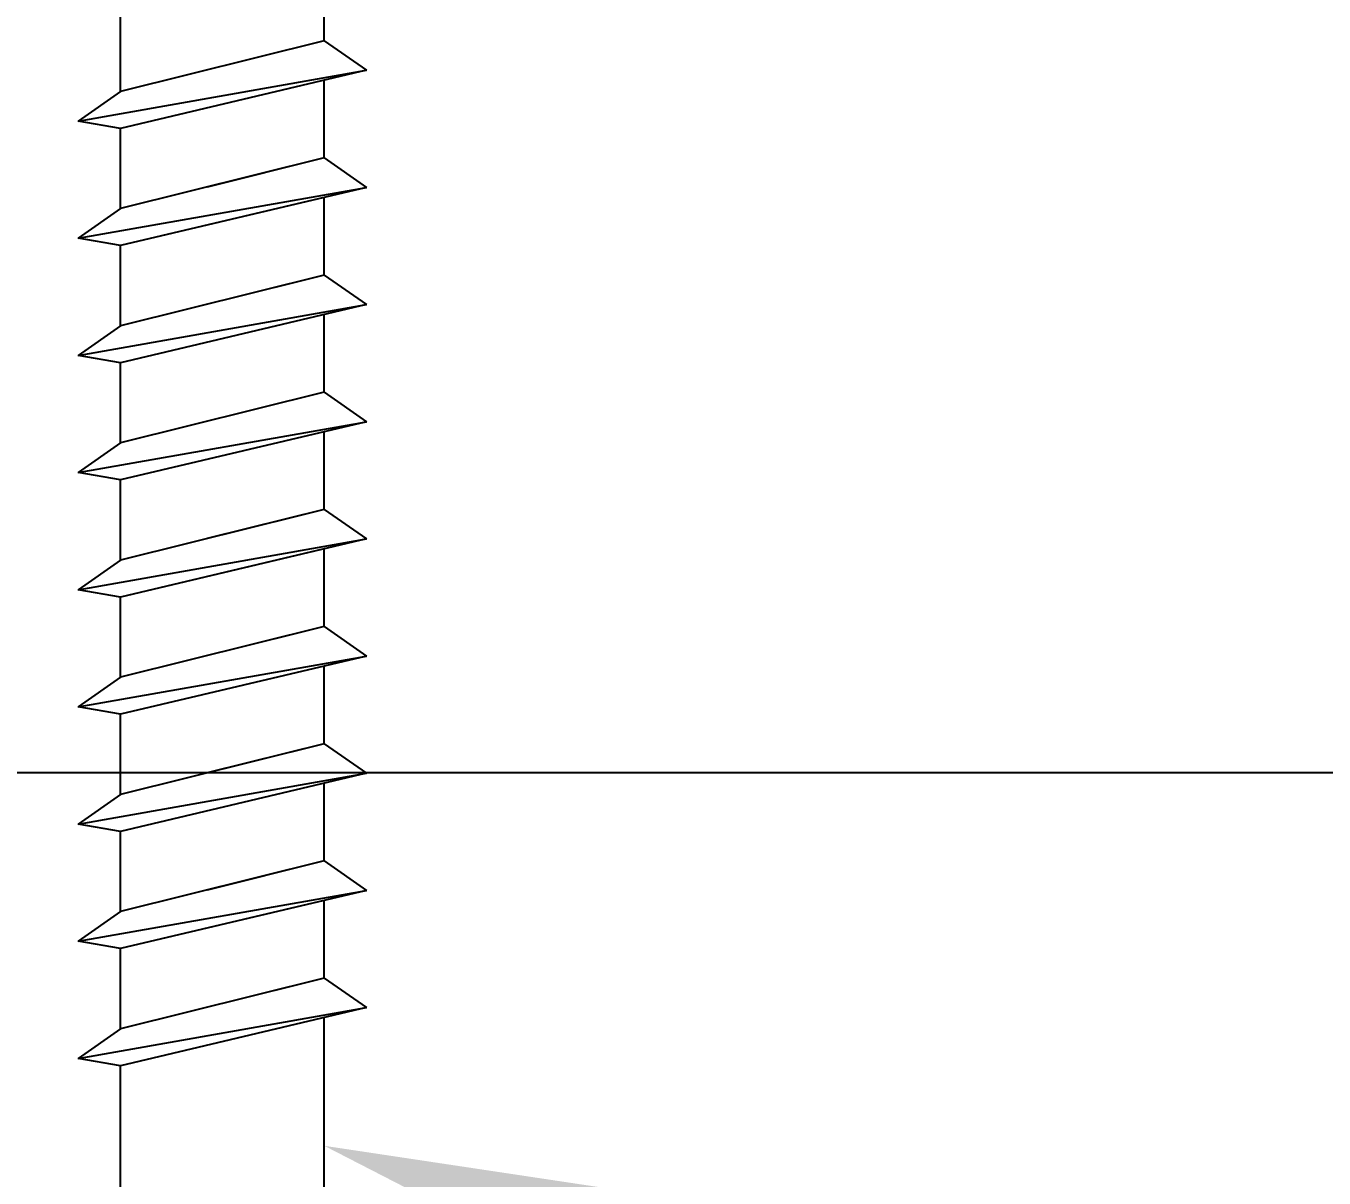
# Model space of a CAD drawing. Header units: inches. Extents: x -2661 to 42767, y -1222 to 9099.
# Drawn here: x 733.185 to 734.293, y 2730.653 to 2731.636 of the extents above; entities that cross this region are included whole.
import ezdxf
from ezdxf import colors
from ezdxf.entities.mleader import LeaderData, LeaderLine
from ezdxf.math import Vec2, Vec3

# ---------------------------------------------------------------- set-up
doc = ezdxf.new("R2010")
doc.units = ezdxf.units.IN
doc.header["$LTSCALE"] = 12
doc.header["$MEASUREMENT"] = 0
for name, color, linetype in [('S-ANNO-NOTE', 4, 'CONTINUOUS'), ('S-FASTENERS', 2, 'CONTINUOUS'), ('S-SIMPSON', 2, 'CONTINUOUS'), ('S-WOOD', 3, 'CONTINUOUS')]:
    doc.layers.add(name, color=color, linetype=linetype)
doc.styles.add('Arial', font='arial.ttf', dxfattribs={"width": 0.85})

# ---------------------------------------------------------------- blocks, each defined once
blk = doc.blocks.new('SDS.25X6-f')
at = {"layer": 'S-SIMPSON'}
for p, q in [((0.087, -0.5316), (0.087, -2.75)), ((0.087, -0.5316), (0.087, -2.75)), ((-0.087, -0.536), (-0.087, -2.7912)), ((-0.087, -0.5749), (-0.087, -2.7912)), ((0.087, -2.6816), (0.087, -2.75)), ((0.087, -2.6816), (0.087, -2.75)), ((0.087, -2.6816), (0.087, -2.75)), ((0.087, -2.6816), (0.087, -2.75)), ((0.087, -2.6816), (0.087, -2.75)), ((0.087, -2.6816), (0.087, -2.75)), ((-0.087, -2.7249), (-0.087, -2.7912)), ((-0.087, -2.7249), (-0.087, -2.7912)), ((-0.087, -2.7249), (-0.087, -2.7912)), ((-0.087, -2.7249), (-0.087, -2.7912)), ((-0.087, -2.7249), (-0.087, -2.7912)), ((-0.087, -2.7249), (-0.087, -2.7912)), ((-0.087, -2.7249), (-0.087, -2.7912)), ((-0.087, -2.7249), (-0.087, -2.7912))]:
    blk.add_line(p, q, dxfattribs=at)
at = {"layer": 'S-SIMPSON', "color": 1}
for p, q in [((-0.123, -2.7997), (0.087, -2.75)), ((-0.123, -2.7997), (0.087, -2.75)), ((-0.123, -2.7997), (0.087, -2.75)), ((-0.123, -2.7997), (0.087, -2.75)), ((0.123, -2.7563), (-0.123, -2.7997)), ((0.123, -2.7563), (-0.123, -2.7997)), ((0.123, -2.7563), (-0.123, -2.7997)), ((0.123, -2.7563), (-0.123, -2.7997)), ((0.087, -2.75), (0.123, -2.7563)), ((0.087, -2.75), (0.123, -2.7563)), ((0.087, -2.75), (0.123, -2.7563)), ((0.087, -2.75), (0.123, -2.7563)), ((0.087, -2.7816), (0.123, -2.7563)), ((0.087, -2.7816), (0.123, -2.7563)), ((0.087, -2.7816), (0.123, -2.7563)), ((0.087, -2.7816), (0.123, -2.7563)), ((-0.087, -2.8249), (0.087, -2.7816)), ((-0.087, -2.8249), (0.087, -2.7816)), ((-0.087, -2.8249), (0.087, -2.7816)), ((-0.087, -2.8249), (0.087, -2.7816)), ((0.087, -2.7816), (0.087, -2.85)), ((0.087, -2.7816), (0.087, -2.85)), ((0.087, -2.7816), (0.087, -2.85)), ((0.087, -2.7816), (0.087, -2.85)), ((0.087, -2.7816), (0.087, -2.85)), ((0.087, -2.7816), (0.087, -2.85)), ((0.087, -2.7816), (0.087, -2.85)), ((0.087, -2.7816), (0.087, -2.85)), ((0.087, -2.7816), (0.087, -2.85)), ((0.087, -2.7816), (0.087, -2.85)), ((0.087, -2.7816), (0.087, -2.85)), ((0.087, -2.7816), (0.087, -2.85)), ((0.087, -2.7816), (0.087, -2.85)), ((0.087, -2.7816), (0.087, -2.85)), ((-0.087, -2.8249), (-0.123, -2.7997)), ((-0.087, -2.8249), (-0.123, -2.7997)), ((-0.087, -2.8249), (-0.123, -2.7997)), ((-0.087, -2.8249), (-0.123, -2.7997)), ((-0.087, -2.8249), (-0.123, -2.7997)), ((-0.087, -2.8249), (0, -2.8032)), ((-0.087, -2.8249), (-0.087, -2.8912)), ((-0.087, -2.8249), (-0.087, -2.8912)), ((-0.087, -2.8249), (-0.087, -2.8912)), ((-0.087, -2.8249), (-0.087, -2.8912)), ((-0.087, -2.8249), (-0.087, -2.8912)), ((-0.087, -2.8249), (-0.087, -2.8912)), ((-0.087, -2.8249), (-0.087, -2.8912)), ((-0.087, -2.8249), (-0.087, -2.8912)), ((-0.087, -2.8249), (-0.087, -2.8912)), ((-0.087, -2.8249), (-0.087, -2.8912)), ((-0.087, -2.8249), (-0.087, -2.8912)), ((-0.087, -2.8249), (-0.087, -2.8912)), ((-0.087, -2.8249), (-0.087, -2.8912)), ((-0.087, -2.8249), (-0.087, -2.8912)), ((-0.087, -2.8249), (-0.087, -2.8912)), ((-0.087, -2.8249), (-0.087, -2.8912)), ((-0.123, -2.8997), (0.087, -2.85)), ((-0.123, -2.8997), (0.087, -2.85)), ((-0.123, -2.8997), (0.087, -2.85)), ((-0.123, -2.8997), (0.087, -2.85)), ((-0.123, -2.8997), (0.087, -2.85)), ((-0.123, -2.8997), (0.087, -2.85)), ((-0.123, -2.8997), (0.087, -2.85)), ((-0.123, -2.8997), (0.087, -2.85)), ((0.123, -2.8563), (-0.123, -2.8997)), ((0.123, -2.8563), (-0.123, -2.8997)), ((0.123, -2.8563), (-0.123, -2.8997)), ((0.123, -2.8563), (-0.123, -2.8997)), ((0.123, -2.8563), (-0.123, -2.8997)), ((0.123, -2.8563), (-0.123, -2.8997)), ((0.123, -2.8563), (-0.123, -2.8997)), ((0.123, -2.8563), (-0.123, -2.8997)), ((0.123, -2.8563), (-0.123, -2.8997)), ((-0.087, -2.8912), (0.087, -2.85)), ((0.087, -2.85), (0.123, -2.8563)), ((0.087, -2.85), (0.123, -2.8563)), ((0.087, -2.85), (0.123, -2.8563)), ((0.087, -2.85), (0.123, -2.8563)), ((0.087, -2.85), (0.123, -2.8563)), ((0.087, -2.85), (0.123, -2.8563)), ((0.087, -2.85), (0.123, -2.8563)), ((0.087, -2.85), (0.123, -2.8563)), ((0.087, -2.85), (0.123, -2.8563)), ((0.087, -2.8816), (0.123, -2.8563)), ((0.087, -2.8816), (0.123, -2.8563)), ((0.087, -2.8816), (0.123, -2.8563)), ((0.087, -2.8816), (0.123, -2.8563)), ((0.087, -2.8816), (0.123, -2.8563)), ((0.087, -2.8816), (0.123, -2.8563)), ((0.087, -2.8816), (0.123, -2.8563)), ((0.087, -2.8816), (0.123, -2.8563)), ((0.087, -2.8816), (0.123, -2.8563)), ((-0.087, -2.9249), (0.087, -2.8816)), ((-0.087, -2.9249), (0.087, -2.8816)), ((-0.087, -2.9249), (0.087, -2.8816)), ((-0.087, -2.9249), (0.087, -2.8816)), ((-0.087, -2.9249), (0.087, -2.8816)), ((-0.087, -2.9249), (0.087, -2.8816)), ((-0.087, -2.9249), (0.087, -2.8816)), ((-0.087, -2.9249), (0.087, -2.8816)), ((-0.087, -2.9249), (0.087, -2.8816)), ((0.087, -2.8816), (0.087, -2.95)), ((0.087, -2.8816), (0.087, -2.95)), ((0.087, -2.8816), (0.087, -2.95)), ((0.087, -2.8816), (0.087, -2.95)), ((0.087, -2.8816), (0.087, -2.95)), ((0.087, -2.8816), (0.087, -2.95)), ((0.087, -2.8816), (0.087, -2.95)), ((0.087, -2.8816), (0.087, -2.95)), ((0.087, -2.8816), (0.087, -2.95)), ((0.087, -2.8816), (0.087, -2.95)), ((0.087, -2.8816), (0.087, -2.95)), ((0.087, -2.8816), (0.087, -2.95)), ((0.087, -2.8816), (0.087, -2.95)), ((0.087, -2.8816), (0.087, -2.95)), ((0.087, -2.8816), (0.087, -2.95)), ((0.087, -2.8816), (0.087, -2.95)), ((0.087, -2.8816), (0.087, -2.95)), ((0.087, -2.8816), (0.087, -2.95)), ((0.087, -2.8816), (0.087, -2.95)), ((0.087, -2.8816), (0.087, -2.95)), ((0.087, -2.8816), (0.087, -2.95)), ((-0.087, -2.9249), (-0.123, -2.8997)), ((-0.087, -2.9249), (-0.123, -2.8997)), ((-0.087, -2.9249), (-0.123, -2.8997)), ((-0.087, -2.9249), (-0.123, -2.8997)), ((-0.087, -2.9249), (-0.123, -2.8997)), ((-0.087, -2.9249), (-0.123, -2.8997)), ((-0.087, -2.9249), (-0.123, -2.8997)), ((-0.087, -2.9249), (-0.123, -2.8997)), ((-0.087, -2.9249), (-0.123, -2.8997)), ((-0.087, -2.9249), (-0.123, -2.8997)), ((-0.087, -2.9249), (-0.123, -2.8997)), ((-0.087, -2.9249), (-0.123, -2.8997)), ((-0.087, -2.9249), (-0.123, -2.8997)), ((-0.087, -2.9249), (0.013, -2.9)), ((-0.087, -2.9249), (0.013, -2.9)), ((-0.087, -2.9249), (0.013, -2.9)), ((-0.087, -2.9249), (0, -2.9032)), ((-0.087, -2.9249), (-0.087, -2.9912)), ((-0.087, -2.9249), (-0.087, -2.9912)), ((-0.087, -2.9249), (-0.087, -2.9912)), ((-0.087, -2.9249), (-0.087, -2.9912)), ((-0.087, -2.9249), (-0.087, -2.9912)), ((-0.087, -2.9249), (-0.087, -2.9912)), ((-0.087, -2.9249), (-0.087, -2.9912)), ((-0.087, -2.9249), (-0.087, -2.9912)), ((-0.087, -2.9249), (-0.087, -2.9912)), ((-0.087, -2.9249), (-0.087, -2.9912)), ((-0.087, -2.9249), (-0.087, -2.9912)), ((-0.087, -2.9249), (-0.087, -2.9912)), ((-0.087, -2.9249), (-0.087, -2.9912)), ((-0.087, -2.9249), (-0.087, -2.9912)), ((-0.087, -2.9249), (-0.087, -2.9912)), ((-0.087, -2.9249), (-0.087, -2.9912)), ((-0.087, -2.9249), (-0.087, -2.9912)), ((-0.087, -2.9249), (-0.087, -2.9912)), ((-0.087, -2.9249), (-0.087, -2.9912)), ((-0.087, -2.9249), (-0.087, -2.9912)), ((-0.087, -2.9249), (-0.087, -2.9912)), ((-0.123, -2.9997), (0.087, -2.95)), ((-0.123, -2.9997), (0.087, -2.95)), ((-0.123, -2.9997), (0.087, -2.95)), ((-0.123, -2.9997), (0.087, -2.95)), ((-0.123, -2.9997), (0.087, -2.95)), ((-0.123, -2.9997), (0.087, -2.95)), ((-0.123, -2.9997), (0.087, -2.95)), ((-0.123, -2.9997), (0.087, -2.95)), ((-0.123, -2.9997), (0.087, -2.95)), ((-0.123, -2.9997), (0.087, -2.95)), ((-0.123, -2.9997), (0.087, -2.95)), ((-0.123, -2.9997), (0.087, -2.95)), ((0.123, -2.9563), (-0.123, -2.9997)), ((0.123, -2.9563), (-0.123, -2.9997)), ((0.123, -2.9563), (-0.123, -2.9997)), ((0.123, -2.9563), (-0.123, -2.9997)), ((0.123, -2.9563), (-0.123, -2.9997)), ((0.123, -2.9563), (-0.123, -2.9997)), ((0.123, -2.9563), (-0.123, -2.9997)), ((0.123, -2.9563), (-0.123, -2.9997)), ((0.123, -2.9563), (-0.123, -2.9997)), ((0.123, -2.9563), (-0.123, -2.9997)), ((0.123, -2.9563), (-0.123, -2.9997)), ((0.123, -2.9563), (-0.123, -2.9997)), ((0.087, -2.95), (0.123, -2.9563)), ((0.087, -2.95), (0.123, -2.9563)), ((0.087, -2.95), (0.123, -2.9563)), ((0.087, -2.95), (0.123, -2.9563)), ((0.087, -2.95), (0.123, -2.9563)), ((0.087, -2.95), (0.123, -2.9563)), ((0.087, -2.95), (0.123, -2.9563)), ((0.087, -2.95), (0.123, -2.9563)), ((0.087, -2.95), (0.123, -2.9563)), ((0.087, -2.95), (0.123, -2.9563)), ((0.087, -2.95), (0.123, -2.9563)), ((0.087, -2.95), (0.123, -2.9563)), ((0.087, -2.9816), (0.123, -2.9563)), ((0.087, -2.9816), (0.123, -2.9563)), ((0.087, -2.9816), (0.123, -2.9563)), ((0.087, -2.9816), (0.123, -2.9563)), ((0.087, -2.9816), (0.123, -2.9563)), ((0.087, -2.9816), (0.123, -2.9563)), ((0.087, -2.9816), (0.123, -2.9563)), ((0.087, -2.9816), (0.123, -2.9563)), ((0.087, -2.9816), (0.123, -2.9563)), ((0.087, -2.9816), (0.123, -2.9563)), ((0.087, -2.9816), (0.123, -2.9563)), ((0.087, -2.9816), (0.123, -2.9563)), ((-0.087, -3.0249), (0.087, -2.9816)), ((-0.087, -3.0249), (0.087, -2.9816)), ((-0.087, -3.0249), (0.087, -2.9816)), ((-0.087, -3.0249), (0.087, -2.9816)), ((-0.087, -3.0249), (0.087, -2.9816)), ((-0.087, -3.0249), (0.087, -2.9816)), ((-0.087, -3.0249), (0.087, -2.9816)), ((-0.087, -3.0249), (0.087, -2.9816)), ((-0.087, -3.0249), (0.087, -2.9816)), ((-0.087, -3.0249), (0.087, -2.9816)), ((-0.087, -3.0249), (0.087, -2.9816)), ((-0.087, -3.0249), (0.087, -2.9816)), ((0.087, -2.9816), (0.087, -3.05)), ((0.087, -2.9816), (0.087, -3.05)), ((0.087, -2.9816), (0.087, -3.05)), ((0.087, -2.9816), (0.087, -3.05)), ((0.087, -2.9816), (0.087, -3.05)), ((0.087, -2.9816), (0.087, -3.05)), ((0.087, -2.9816), (0.087, -3.05)), ((0.087, -2.9816), (0.087, -3.05)), ((0.087, -2.9816), (0.087, -3.05)), ((0.087, -2.9816), (0.087, -3.05)), ((0.087, -2.9816), (0.087, -3.05)), ((0.087, -2.9816), (0.087, -3.05)), ((0.087, -2.9816), (0.087, -3.05)), ((0.087, -2.9816), (0.087, -3.05)), ((0.087, -2.9816), (0.087, -3.05)), ((0.087, -2.9816), (0.087, -3.05)), ((0.087, -2.9816), (0.087, -3.05)), ((0.087, -2.9816), (0.087, -3.05)), ((0.087, -2.9816), (0.087, -3.05)), ((0.087, -2.9816), (0.087, -3.05)), ((0.087, -2.9816), (0.087, -3.05)), ((0.087, -2.9816), (0.087, -3.05)), ((0.087, -2.9816), (0.087, -3.05)), ((0.087, -2.9816), (0.087, -3.05)), ((0.087, -2.9816), (0.087, -3.05)), ((-0.087, -3.0249), (-0.123, -2.9997)), ((-0.087, -3.0249), (-0.123, -2.9997)), ((-0.087, -3.0249), (-0.123, -2.9997)), ((-0.087, -3.0249), (-0.123, -2.9997)), ((-0.087, -3.0249), (-0.123, -2.9997)), ((-0.087, -3.0249), (-0.123, -2.9997)), ((-0.087, -3.0249), (-0.123, -2.9997)), ((-0.087, -3.0249), (-0.123, -2.9997)), ((-0.087, -3.0249), (-0.123, -2.9997)), ((-0.087, -3.0249), (-0.123, -2.9997)), ((-0.087, -3.0249), (-0.123, -2.9997)), ((-0.087, -3.0249), (-0.123, -2.9997)), ((-0.087, -3.0249), (-0.123, -2.9997)), ((-0.087, -3.0249), (-0.123, -2.9997)), ((-0.087, -3.0249), (-0.123, -2.9997)), ((-0.087, -3.0249), (0.013, -3)), ((-0.087, -3.0249), (0.013, -3)), ((-0.087, -3.0249), (0.013, -3)), ((-0.087, -3.0249), (-0.087, -3.0912)), ((-0.087, -3.0249), (-0.087, -3.0912)), ((-0.087, -3.0249), (-0.087, -3.0912)), ((-0.087, -3.0249), (-0.087, -3.0912)), ((-0.087, -3.0249), (-0.087, -3.0912)), ((-0.087, -3.0249), (-0.087, -3.0912)), ((-0.087, -3.0249), (-0.087, -3.0912)), ((-0.087, -3.0249), (-0.087, -3.0912)), ((-0.087, -3.0249), (-0.087, -3.0912)), ((-0.087, -3.0249), (-0.087, -3.0912)), ((-0.087, -3.0249), (-0.087, -3.0912)), ((-0.087, -3.0249), (-0.087, -3.0912)), ((-0.087, -3.0249), (-0.087, -3.0912)), ((-0.087, -3.0249), (-0.087, -3.0912)), ((-0.087, -3.0249), (-0.087, -3.0912)), ((-0.087, -3.0249), (-0.087, -3.0912)), ((-0.087, -3.0249), (-0.087, -3.0912)), ((-0.087, -3.0249), (-0.087, -3.0912)), ((-0.087, -3.0249), (-0.087, -3.0912)), ((-0.087, -3.0249), (-0.087, -3.0912)), ((-0.087, -3.0249), (-0.087, -3.0912)), ((-0.087, -3.0249), (-0.087, -3.0912)), ((-0.087, -3.0249), (-0.087, -3.0912)), ((-0.087, -3.0249), (-0.087, -3.0912)), ((-0.087, -3.0249), (-0.087, -3.0912)), ((-0.123, -3.0997), (0.087, -3.05)), ((-0.123, -3.0997), (0.087, -3.05)), ((-0.123, -3.0997), (0.087, -3.05)), ((-0.123, -3.0997), (0.087, -3.05)), ((-0.123, -3.0997), (0.087, -3.05)), ((-0.123, -3.0997), (0.087, -3.05)), ((-0.123, -3.0997), (0.087, -3.05)), ((-0.123, -3.0997), (0.087, -3.05)), ((-0.123, -3.0997), (0.087, -3.05)), ((-0.123, -3.0997), (0.087, -3.05)), ((-0.123, -3.0997), (0.087, -3.05)), ((-0.123, -3.0997), (0.087, -3.05)), ((-0.123, -3.0997), (0.087, -3.05)), ((-0.123, -3.0997), (0.087, -3.05)), ((-0.123, -3.0997), (0.087, -3.05)), ((-0.123, -3.0997), (0.087, -3.05)), ((-0.123, -3.0997), (0.087, -3.05)), ((-0.123, -3.0997), (0.087, -3.05)), ((-0.123, -3.0997), (0.087, -3.05)), ((0.123, -3.0563), (-0.123, -3.0997)), ((0.123, -3.0563), (-0.123, -3.0997)), ((0.123, -3.0563), (-0.123, -3.0997)), ((0.123, -3.0563), (-0.123, -3.0997)), ((0.123, -3.0563), (-0.123, -3.0997)), ((0.123, -3.0563), (-0.123, -3.0997)), ((0.123, -3.0563), (-0.123, -3.0997)), ((0.123, -3.0563), (-0.123, -3.0997)), ((0.123, -3.0563), (-0.123, -3.0997)), ((0.123, -3.0563), (-0.123, -3.0997)), ((0.123, -3.0563), (-0.123, -3.0997)), ((0.123, -3.0563), (-0.123, -3.0997)), ((0.123, -3.0563), (-0.123, -3.0997)), ((0.123, -3.0563), (-0.123, -3.0997)), ((0.123, -3.0563), (-0.123, -3.0997)), ((0.123, -3.0563), (-0.123, -3.0997)), ((0.123, -3.0563), (-0.123, -3.0997)), ((0.123, -3.0563), (-0.123, -3.0997)), ((0.123, -3.0563), (-0.123, -3.0997)), ((0.087, -3.05), (0.123, -3.0563)), ((0.087, -3.05), (0.123, -3.0563)), ((0.087, -3.05), (0.123, -3.0563)), ((0.087, -3.05), (0.123, -3.0563)), ((0.087, -3.05), (0.123, -3.0563)), ((0.087, -3.05), (0.123, -3.0563)), ((0.087, -3.05), (0.123, -3.0563)), ((0.087, -3.05), (0.123, -3.0563)), ((0.087, -3.05), (0.123, -3.0563)), ((0.087, -3.05), (0.123, -3.0563)), ((0.087, -3.05), (0.123, -3.0563)), ((0.087, -3.05), (0.123, -3.0563)), ((0.087, -3.05), (0.123, -3.0563)), ((0.087, -3.05), (0.123, -3.0563)), ((0.087, -3.05), (0.123, -3.0563)), ((0.087, -3.05), (0.123, -3.0563)), ((0.087, -3.05), (0.123, -3.0563)), ((0.087, -3.05), (0.123, -3.0563)), ((0.087, -3.05), (0.123, -3.0563)), ((0.087, -3.0816), (0.123, -3.0563)), ((0.087, -3.0816), (0.123, -3.0563)), ((0.087, -3.0816), (0.123, -3.0563)), ((0.087, -3.0816), (0.123, -3.0563)), ((0.087, -3.0816), (0.123, -3.0563)), ((0.087, -3.0816), (0.123, -3.0563)), ((0.087, -3.0816), (0.123, -3.0563)), ((0.087, -3.0816), (0.123, -3.0563)), ((0.087, -3.0816), (0.123, -3.0563)), ((0.087, -3.0816), (0.123, -3.0563)), ((0.087, -3.0816), (0.123, -3.0563)), ((0.087, -3.0816), (0.123, -3.0563)), ((0.087, -3.0816), (0.123, -3.0563)), ((0.087, -3.0816), (0.123, -3.0563)), ((0.087, -3.0816), (0.123, -3.0563)), ((0.087, -3.0816), (0.123, -3.0563)), ((0.087, -3.0816), (0.123, -3.0563)), ((0.087, -3.0816), (0.123, -3.0563)), ((0.087, -3.0816), (0.123, -3.0563)), ((-0.087, -3.1249), (0.087, -3.0816)), ((-0.087, -3.1249), (0.087, -3.0816)), ((-0.087, -3.1249), (0.087, -3.0816)), ((-0.087, -3.1249), (0.087, -3.0816)), ((-0.087, -3.1249), (0.087, -3.0816)), ((-0.087, -3.1249), (0.087, -3.0816)), ((-0.087, -3.1249), (0.087, -3.0816)), ((-0.087, -3.1249), (0.087, -3.0816)), ((-0.087, -3.1249), (0.087, -3.0816)), ((-0.087, -3.1249), (0.087, -3.0816)), ((-0.087, -3.1249), (0.087, -3.0816)), ((-0.087, -3.1249), (0.087, -3.0816)), ((-0.087, -3.1249), (0.087, -3.0816)), ((-0.087, -3.1249), (0.087, -3.0816)), ((-0.087, -3.1249), (0.087, -3.0816)), ((-0.087, -3.1249), (0.087, -3.0816)), ((-0.087, -3.1249), (0.087, -3.0816)), ((-0.087, -3.1249), (0.087, -3.0816)), ((-0.087, -3.1249), (0.087, -3.0816)), ((0.087, -3.0816), (0.087, -3.15)), ((0.087, -3.0816), (0.087, -3.15)), ((0.087, -3.0816), (0.087, -3.15)), ((0.087, -3.0816), (0.087, -3.15)), ((0.087, -3.0816), (0.087, -3.15)), ((0.087, -3.0816), (0.087, -3.15)), ((0.087, -3.0816), (0.087, -3.15)), ((0.087, -3.0816), (0.087, -3.15)), ((0.087, -3.0816), (0.087, -3.15)), ((0.087, -3.0816), (0.087, -3.15)), ((0.087, -3.0816), (0.087, -3.15)), ((0.087, -3.0816), (0.087, -3.15)), ((-0.087, -3.1249), (-0.123, -3.0997)), ((-0.087, -3.1249), (-0.123, -3.0997)), ((-0.087, -3.1249), (-0.123, -3.0997)), ((-0.087, -3.1249), (-0.123, -3.0997)), ((-0.087, -3.1249), (-0.123, -3.0997)), ((-0.087, -3.1249), (-0.123, -3.0997)), ((-0.087, -3.1249), (-0.123, -3.0997)), ((-0.087, -3.1249), (-0.123, -3.0997)), ((-0.087, -3.1249), (-0.123, -3.0997)), ((-0.087, -3.1249), (-0.123, -3.0997)), ((-0.087, -3.1249), (-0.123, -3.0997)), ((-0.087, -3.1249), (-0.123, -3.0997)), ((-0.087, -3.1249), (-0.123, -3.0997)), ((-0.087, -3.1249), (-0.123, -3.0997)), ((-0.087, -3.1249), (-0.123, -3.0997)), ((-0.087, -3.1249), (-0.123, -3.0997)), ((-0.087, -3.1249), (-0.123, -3.0997)), ((-0.087, -3.1249), (-0.123, -3.0997)), ((-0.087, -3.1249), (-0.123, -3.0997)), ((-0.087, -3.1249), (-0.123, -3.0997)), ((-0.087, -3.1249), (-0.123, -3.0997)), ((-0.087, -3.1249), (-0.123, -3.0997)), ((-0.087, -3.1249), (-0.123, -3.0997)), ((-0.087, -3.1249), (0, -3.1032)), ((-0.087, -3.1249), (0, -3.1032)), ((-0.087, -3.1249), (0, -3.1032)), ((-0.087, -3.1249), (0, -3.1032)), ((-0.087, -3.1249), (-0.087, -3.1912)), ((-0.087, -3.1249), (-0.087, -3.1912)), ((-0.087, -3.1249), (-0.087, -3.1912)), ((-0.087, -3.1249), (-0.087, -3.1912)), ((-0.087, -3.1249), (-0.087, -3.1912)), ((-0.087, -3.1249), (-0.087, -3.1912)), ((-0.087, -3.1249), (-0.087, -3.1912)), ((-0.087, -3.1249), (-0.087, -3.1912)), ((-0.087, -3.1249), (-0.087, -3.1912)), ((-0.087, -3.1249), (-0.087, -3.1912)), ((-0.087, -3.1249), (-0.087, -3.1912)), ((-0.087, -3.1249), (-0.087, -3.1912)), ((-0.087, -3.1249), (-0.087, -3.1912)), ((-0.087, -3.1249), (-0.087, -3.1912)), ((-0.123, -3.1997), (0.087, -3.15)), ((-0.123, -3.1997), (0.087, -3.15)), ((-0.123, -3.1997), (0.087, -3.15)), ((-0.123, -3.1997), (0.087, -3.15)), ((-0.123, -3.1997), (0.087, -3.15)), ((-0.123, -3.1997), (0.087, -3.15)), ((-0.123, -3.1997), (0.087, -3.15)), ((-0.123, -3.1997), (0.087, -3.15)), ((0.123, -3.1563), (-0.123, -3.1997)), ((0.123, -3.1563), (-0.123, -3.1997)), ((0.123, -3.1563), (-0.123, -3.1997)), ((0.123, -3.1563), (-0.123, -3.1997)), ((0.123, -3.1563), (-0.123, -3.1997)), ((0.123, -3.1563), (-0.123, -3.1997)), ((0.123, -3.1563), (-0.123, -3.1997)), ((0.123, -3.1563), (-0.123, -3.1997)), ((0.123, -3.1563), (-0.123, -3.1997)), ((-0.087, -3.1912), (0.087, -3.15)), ((0.087, -3.15), (0.123, -3.1563)), ((0.087, -3.15), (0.123, -3.1563)), ((0.087, -3.15), (0.123, -3.1563)), ((0.087, -3.15), (0.123, -3.1563)), ((0.087, -3.15), (0.123, -3.1563)), ((0.087, -3.15), (0.123, -3.1563)), ((0.087, -3.15), (0.123, -3.1563)), ((0.087, -3.15), (0.123, -3.1563)), ((0.087, -3.15), (0.123, -3.1563)), ((0.087, -3.1816), (0.123, -3.1563)), ((0.087, -3.1816), (0.123, -3.1563)), ((0.087, -3.1816), (0.123, -3.1563)), ((0.087, -3.1816), (0.123, -3.1563)), ((0.087, -3.1816), (0.123, -3.1563)), ((0.087, -3.1816), (0.123, -3.1563)), ((0.087, -3.1816), (0.123, -3.1563)), ((0.087, -3.1816), (0.123, -3.1563)), ((0.087, -3.1816), (0.123, -3.1563)), ((-0.087, -3.2249), (0.087, -3.1816)), ((-0.087, -3.2249), (0.087, -3.1816)), ((-0.087, -3.2249), (0.087, -3.1816)), ((-0.087, -3.2249), (0.087, -3.1816)), ((-0.087, -3.2249), (0.087, -3.1816)), ((-0.087, -3.2249), (0.087, -3.1816)), ((-0.087, -3.2249), (0.087, -3.1816)), ((-0.087, -3.2249), (0.087, -3.1816)), ((-0.087, -3.2249), (0.087, -3.1816)), ((0.087, -3.1816), (0.087, -3.25)), ((0.087, -3.1816), (0.087, -3.25)), ((0.087, -3.1816), (0.087, -3.25)), ((0.087, -3.1816), (0.087, -3.25)), ((0.087, -3.1816), (0.087, -3.25)), ((0.087, -3.1816), (0.087, -3.25)), ((0.087, -3.1816), (0.087, -3.25)), ((0.087, -3.1816), (0.087, -3.25)), ((0.087, -3.1816), (0.087, -3.25)), ((0.087, -3.1816), (0.087, -3.25)), ((0.087, -3.1816), (0.087, -3.25)), ((0.087, -3.1816), (0.087, -3.25)), ((0.087, -3.1816), (0.087, -3.25)), ((0.087, -3.1816), (0.087, -3.25)), ((0.087, -3.1816), (0.087, -3.25)), ((0.087, -3.1816), (0.087, -3.25)), ((0.087, -3.1816), (0.087, -3.25)), ((-0.087, -3.2249), (-0.123, -3.1997)), ((-0.087, -3.2249), (-0.123, -3.1997)), ((-0.087, -3.2249), (-0.123, -3.1997)), ((-0.087, -3.2249), (-0.123, -3.1997)), ((-0.087, -3.2249), (-0.123, -3.1997)), ((-0.087, -3.2249), (-0.123, -3.1997)), ((-0.087, -3.2249), (-0.123, -3.1997)), ((-0.087, -3.2249), (-0.123, -3.1997)), ((-0.087, -3.2249), (-0.123, -3.1997)), ((-0.087, -3.2249), (-0.123, -3.1997)), ((-0.087, -3.2249), (-0.123, -3.1997)), ((-0.087, -3.2249), (-0.123, -3.1997)), ((-0.087, -3.2249), (-0.123, -3.1997)), ((-0.087, -3.2249), (0.013, -3.2)), ((-0.087, -3.2249), (0.013, -3.2)), ((-0.087, -3.2249), (0.013, -3.2)), ((-0.087, -3.2249), (0, -3.2032)), ((-0.087, -3.2249), (-0.087, -3.2912)), ((-0.087, -3.2249), (-0.087, -3.2912)), ((-0.087, -3.2249), (-0.087, -3.2912)), ((-0.087, -3.2249), (-0.087, -3.2912)), ((-0.087, -3.2249), (-0.087, -3.2912)), ((-0.087, -3.2249), (-0.087, -3.2912)), ((-0.087, -3.2249), (-0.087, -3.2912)), ((-0.087, -3.2249), (-0.087, -3.2912)), ((-0.087, -3.2249), (-0.087, -3.2912)), ((-0.087, -3.2249), (-0.087, -3.2912)), ((-0.087, -3.2249), (-0.087, -3.2912)), ((-0.087, -3.2249), (-0.087, -3.2912)), ((-0.087, -3.2249), (-0.087, -3.2912)), ((-0.087, -3.2249), (-0.087, -3.2912)), ((-0.087, -3.2249), (-0.087, -3.2912)), ((-0.087, -3.2249), (-0.087, -3.2912)), ((-0.123, -3.2997), (0.087, -3.25)), ((-0.123, -3.2997), (0.087, -3.25)), ((-0.123, -3.2997), (0.087, -3.25)), ((-0.123, -3.2997), (0.087, -3.25)), ((-0.123, -3.2997), (0.087, -3.25)), ((-0.123, -3.2997), (0.087, -3.25)), ((-0.123, -3.2997), (0.087, -3.25)), ((-0.123, -3.2997), (0.087, -3.25)), ((-0.123, -3.2997), (0.087, -3.25)), ((-0.123, -3.2997), (0.087, -3.25)), ((-0.123, -3.2997), (0.087, -3.25)), ((-0.123, -3.2997), (0.087, -3.25)), ((0.123, -3.2563), (-0.123, -3.2997)), ((0.123, -3.2563), (-0.123, -3.2997)), ((0.123, -3.2563), (-0.123, -3.2997)), ((0.123, -3.2563), (-0.123, -3.2997)), ((0.123, -3.2563), (-0.123, -3.2997)), ((0.123, -3.2563), (-0.123, -3.2997)), ((0.123, -3.2563), (-0.123, -3.2997)), ((0.123, -3.2563), (-0.123, -3.2997)), ((0.123, -3.2563), (-0.123, -3.2997)), ((0.123, -3.2563), (-0.123, -3.2997)), ((0.123, -3.2563), (-0.123, -3.2997)), ((0.123, -3.2563), (-0.123, -3.2997)), ((0.087, -3.25), (0.123, -3.2563)), ((0.087, -3.25), (0.123, -3.2563)), ((0.087, -3.25), (0.123, -3.2563)), ((0.087, -3.25), (0.123, -3.2563)), ((0.087, -3.25), (0.123, -3.2563)), ((0.087, -3.25), (0.123, -3.2563)), ((0.087, -3.25), (0.123, -3.2563)), ((0.087, -3.25), (0.123, -3.2563)), ((0.087, -3.25), (0.123, -3.2563)), ((0.087, -3.25), (0.123, -3.2563)), ((0.087, -3.25), (0.123, -3.2563)), ((0.087, -3.25), (0.123, -3.2563)), ((0.087, -3.2816), (0.123, -3.2563)), ((0.087, -3.2816), (0.123, -3.2563)), ((0.087, -3.2816), (0.123, -3.2563)), ((0.087, -3.2816), (0.123, -3.2563)), ((0.087, -3.2816), (0.123, -3.2563)), ((0.087, -3.2816), (0.123, -3.2563)), ((0.087, -3.2816), (0.123, -3.2563)), ((0.087, -3.2816), (0.123, -3.2563)), ((0.087, -3.2816), (0.123, -3.2563)), ((0.087, -3.2816), (0.123, -3.2563)), ((0.087, -3.2816), (0.123, -3.2563)), ((0.087, -3.2816), (0.123, -3.2563)), ((-0.087, -3.3249), (0.087, -3.2816)), ((-0.087, -3.3249), (0.087, -3.2816)), ((-0.087, -3.3249), (0.087, -3.2816)), ((-0.087, -3.3249), (0.087, -3.2816)), ((-0.087, -3.3249), (0.087, -3.2816)), ((-0.087, -3.3249), (0.087, -3.2816)), ((-0.087, -3.3249), (0.087, -3.2816)), ((-0.087, -3.3249), (0.087, -3.2816)), ((-0.087, -3.3249), (0.087, -3.2816)), ((-0.087, -3.3249), (0.087, -3.2816)), ((-0.087, -3.3249), (0.087, -3.2816)), ((-0.087, -3.3249), (0.087, -3.2816)), ((0.087, -3.2816), (0.087, -3.35)), ((0.087, -3.2816), (0.087, -3.35)), ((0.087, -3.2816), (0.087, -3.35)), ((0.087, -3.2816), (0.087, -3.35)), ((0.087, -3.2816), (0.087, -3.35)), ((0.087, -3.2816), (0.087, -3.35)), ((0.087, -3.2816), (0.087, -3.35)), ((0.087, -3.2816), (0.087, -3.35)), ((0.087, -3.2816), (0.087, -3.35)), ((0.087, -3.2816), (0.087, -3.35)), ((0.087, -3.2816), (0.087, -3.35)), ((0.087, -3.2816), (0.087, -3.35)), ((0.087, -3.2816), (0.087, -3.35)), ((0.087, -3.2816), (0.087, -3.35)), ((0.087, -3.2816), (0.087, -3.35)), ((0.087, -3.2816), (0.087, -3.35)), ((0.087, -3.2816), (0.087, -3.35)), ((-0.087, -3.3249), (-0.123, -3.2997)), ((-0.087, -3.3249), (-0.123, -3.2997)), ((-0.087, -3.3249), (-0.123, -3.2997)), ((-0.087, -3.3249), (-0.123, -3.2997)), ((-0.087, -3.3249), (-0.123, -3.2997)), ((-0.087, -3.3249), (-0.123, -3.2997)), ((-0.087, -3.3249), (-0.123, -3.2997)), ((-0.087, -3.3249), (-0.123, -3.2997)), ((-0.087, -3.3249), (-0.123, -3.2997)), ((-0.087, -3.3249), (-0.123, -3.2997)), ((-0.087, -3.3249), (-0.123, -3.2997)), ((-0.087, -3.3249), (-0.123, -3.2997)), ((-0.087, -3.3249), (-0.087, -3.3912)), ((-0.087, -3.3249), (-0.087, -3.3912)), ((-0.087, -3.3249), (-0.087, -3.3912)), ((-0.087, -3.3249), (-0.087, -3.3912)), ((-0.087, -3.3249), (-0.087, -3.3912)), ((-0.087, -3.3249), (-0.087, -3.3912)), ((-0.087, -3.3249), (-0.087, -3.3912)), ((-0.087, -3.3249), (-0.087, -3.3912)), ((-0.087, -3.3249), (-0.087, -3.3912)), ((-0.087, -3.3249), (-0.087, -3.3912)), ((-0.087, -3.3249), (-0.087, -3.3912)), ((-0.087, -3.3249), (-0.087, -3.3912)), ((-0.087, -3.3249), (-0.087, -3.3912)), ((-0.087, -3.3249), (-0.087, -3.3912)), ((-0.087, -3.3249), (-0.087, -3.3912)), ((-0.087, -3.3249), (-0.087, -3.3912)), ((-0.087, -3.3249), (-0.087, -3.3912)), ((-0.123, -3.3997), (0.087, -3.35)), ((-0.123, -3.3997), (0.087, -3.35)), ((-0.123, -3.3997), (0.087, -3.35)), ((-0.123, -3.3997), (0.087, -3.35)), ((-0.123, -3.3997), (0.087, -3.35)), ((-0.123, -3.3997), (0.087, -3.35)), ((-0.123, -3.3997), (0.087, -3.35)), ((-0.123, -3.3997), (0.087, -3.35)), ((-0.123, -3.3997), (0.087, -3.35)), ((-0.123, -3.3997), (0.087, -3.35)), ((-0.123, -3.3997), (0.087, -3.35)), ((-0.123, -3.3997), (0.087, -3.35)), ((-0.123, -3.3997), (0.087, -3.35)), ((-0.123, -3.3997), (0.087, -3.35)), ((-0.123, -3.3997), (0.087, -3.35)), ((0.123, -3.3563), (-0.123, -3.3997)), ((0.123, -3.3563), (-0.123, -3.3997)), ((0.123, -3.3563), (-0.123, -3.3997)), ((0.123, -3.3563), (-0.123, -3.3997)), ((0.123, -3.3563), (-0.123, -3.3997)), ((0.123, -3.3563), (-0.123, -3.3997)), ((0.123, -3.3563), (-0.123, -3.3997)), ((0.123, -3.3563), (-0.123, -3.3997)), ((0.123, -3.3563), (-0.123, -3.3997)), ((0.123, -3.3563), (-0.123, -3.3997)), ((0.123, -3.3563), (-0.123, -3.3997)), ((0.123, -3.3563), (-0.123, -3.3997)), ((0.123, -3.3563), (-0.123, -3.3997)), ((0.123, -3.3563), (-0.123, -3.3997)), ((0.123, -3.3563), (-0.123, -3.3997)), ((0.087, -3.35), (0.123, -3.3563)), ((0.087, -3.35), (0.123, -3.3563)), ((0.087, -3.35), (0.123, -3.3563)), ((0.087, -3.35), (0.123, -3.3563)), ((0.087, -3.35), (0.123, -3.3563)), ((0.087, -3.35), (0.123, -3.3563)), ((0.087, -3.35), (0.123, -3.3563)), ((0.087, -3.35), (0.123, -3.3563)), ((0.087, -3.35), (0.123, -3.3563)), ((0.087, -3.35), (0.123, -3.3563)), ((0.087, -3.35), (0.123, -3.3563)), ((0.087, -3.35), (0.123, -3.3563)), ((0.087, -3.35), (0.123, -3.3563)), ((0.087, -3.35), (0.123, -3.3563)), ((0.087, -3.35), (0.123, -3.3563)), ((0.087, -3.3816), (0.123, -3.3563)), ((0.087, -3.3816), (0.123, -3.3563)), ((0.087, -3.3816), (0.123, -3.3563)), ((0.087, -3.3816), (0.123, -3.3563)), ((0.087, -3.3816), (0.123, -3.3563)), ((0.087, -3.3816), (0.123, -3.3563)), ((0.087, -3.3816), (0.123, -3.3563)), ((0.087, -3.3816), (0.123, -3.3563)), ((0.087, -3.3816), (0.123, -3.3563)), ((0.087, -3.3816), (0.123, -3.3563)), ((0.087, -3.3816), (0.123, -3.3563)), ((0.087, -3.3816), (0.123, -3.3563)), ((0.087, -3.3816), (0.123, -3.3563)), ((0.087, -3.3816), (0.123, -3.3563)), ((0.087, -3.3816), (0.123, -3.3563)), ((-0.087, -3.4249), (0.087, -3.3816)), ((-0.087, -3.4249), (0.087, -3.3816)), ((-0.087, -3.4249), (0.087, -3.3816)), ((-0.087, -3.4249), (0.087, -3.3816)), ((-0.087, -3.4249), (0.087, -3.3816)), ((-0.087, -3.4249), (0.087, -3.3816)), ((-0.087, -3.4249), (0.087, -3.3816)), ((-0.087, -3.4249), (0.087, -3.3816)), ((-0.087, -3.4249), (0.087, -3.3816)), ((-0.087, -3.4249), (0.087, -3.3816)), ((-0.087, -3.4249), (0.087, -3.3816)), ((-0.087, -3.4249), (0.087, -3.3816)), ((-0.087, -3.4249), (0.087, -3.3816)), ((-0.087, -3.4249), (0.087, -3.3816)), ((-0.087, -3.4249), (0.087, -3.3816)), ((0.087, -3.3816), (0.087, -3.45)), ((0.087, -3.3816), (0.087, -3.45)), ((0.087, -3.3816), (0.087, -3.45)), ((0.087, -3.3816), (0.087, -3.45)), ((0.087, -3.3816), (0.087, -3.45)), ((0.087, -3.3816), (0.087, -3.45)), ((0.087, -3.3816), (0.087, -3.45)), ((0.087, -3.3816), (0.087, -3.45)), ((0.087, -3.3816), (0.087, -3.45)), ((0.087, -3.3816), (0.087, -3.45)), ((0.087, -3.3816), (0.087, -3.45)), ((0.087, -3.3816), (0.087, -3.45)), ((0.087, -3.3816), (0.087, -3.45)), ((0.087, -3.3816), (0.087, -3.45)), ((0.087, -3.3816), (0.087, -3.45)), ((0.087, -3.3816), (0.087, -3.45)), ((0.087, -3.3816), (0.087, -3.45)), ((0.087, -3.3816), (0.087, -3.45)), ((-0.087, -3.4249), (-0.123, -3.3997)), ((-0.087, -3.4249), (-0.123, -3.3997)), ((-0.087, -3.4249), (-0.123, -3.3997)), ((-0.087, -3.4249), (-0.123, -3.3997)), ((-0.087, -3.4249), (-0.123, -3.3997)), ((-0.087, -3.4249), (-0.123, -3.3997)), ((-0.087, -3.4249), (-0.123, -3.3997)), ((-0.087, -3.4249), (-0.123, -3.3997)), ((-0.087, -3.4249), (-0.123, -3.3997)), ((-0.087, -3.4249), (-0.123, -3.3997)), ((-0.087, -3.4249), (-0.123, -3.3997)), ((-0.087, -3.4249), (-0.123, -3.3997)), ((-0.087, -3.4249), (-0.123, -3.3997)), ((-0.087, -3.4249), (-0.123, -3.3997)), ((-0.087, -3.4249), (-0.123, -3.3997)), ((-0.087, -3.4249), (-0.123, -3.3997)), ((-0.087, -3.4249), (-0.123, -3.3997)), ((-0.087, -3.4249), (-0.123, -3.3997)), ((-0.087, -3.4249), (0, -3.4032)), ((-0.087, -3.4249), (0, -3.4032)), ((-0.087, -3.4249), (0, -3.4032)), ((-0.087, -3.4249), (-0.087, -3.4912)), ((-0.087, -3.4249), (-0.087, -3.4912)), ((-0.087, -3.4249), (-0.087, -3.4912)), ((-0.087, -3.4249), (-0.087, -3.4912)), ((-0.087, -3.4249), (-0.087, -3.4912)), ((-0.087, -3.4249), (-0.087, -3.4912)), ((-0.087, -3.4249), (-0.087, -3.4912)), ((-0.087, -3.4249), (-0.087, -3.4912)), ((-0.087, -3.4249), (-0.087, -3.4912)), ((-0.087, -3.4249), (-0.087, -3.4912)), ((-0.087, -3.4249), (-0.087, -3.4912)), ((-0.087, -3.4249), (-0.087, -3.4912)), ((-0.123, -3.4997), (0.087, -3.45)), ((-0.123, -3.4997), (0.087, -3.45)), ((-0.123, -3.4997), (0.087, -3.45)), ((-0.123, -3.4997), (0.087, -3.45)), ((-0.123, -3.4997), (0.087, -3.45)), ((-0.123, -3.4997), (0.087, -3.45)), ((-0.123, -3.4997), (0.087, -3.45)), ((-0.123, -3.4997), (0.087, -3.45)), ((-0.087, -3.4912), (0.087, -3.45)), ((0.087, -3.45), (0.123, -3.4563)), ((0.087, -3.45), (0.123, -3.4563)), ((0.087, -3.45), (0.123, -3.4563)), ((0.087, -3.45), (0.123, -3.4563)), ((0.087, -3.45), (0.123, -3.4563)), ((0.087, -3.45), (0.123, -3.4563)), ((0.087, -3.45), (0.123, -3.4563)), ((0.087, -3.45), (0.123, -3.4563)), ((0.087, -3.45), (0.123, -3.4563)), ((0.123, -3.4563), (-0.123, -3.4997)), ((0.123, -3.4563), (-0.123, -3.4997)), ((0.123, -3.4563), (-0.123, -3.4997)), ((0.123, -3.4563), (-0.123, -3.4997)), ((0.123, -3.4563), (-0.123, -3.4997)), ((0.123, -3.4563), (-0.123, -3.4997)), ((0.123, -3.4563), (-0.123, -3.4997)), ((0.123, -3.4563), (-0.123, -3.4997)), ((0.123, -3.4563), (-0.123, -3.4997)), ((0.087, -3.4816), (0.123, -3.4563)), ((0.087, -3.4816), (0.123, -3.4563)), ((0.087, -3.4816), (0.123, -3.4563)), ((0.087, -3.4816), (0.123, -3.4563)), ((0.087, -3.4816), (0.123, -3.4563)), ((0.087, -3.4816), (0.123, -3.4563)), ((0.087, -3.4816), (0.123, -3.4563)), ((0.087, -3.4816), (0.123, -3.4563)), ((0.087, -3.4816), (0.123, -3.4563)), ((-0.087, -3.5249), (0.087, -3.4816)), ((-0.087, -3.5249), (0.087, -3.4816)), ((-0.087, -3.5249), (0.087, -3.4816)), ((-0.087, -3.5249), (0.087, -3.4816)), ((-0.087, -3.5249), (0.087, -3.4816)), ((-0.087, -3.5249), (0.087, -3.4816)), ((-0.087, -3.5249), (0.087, -3.4816)), ((-0.087, -3.5249), (0.087, -3.4816)), ((-0.087, -3.5249), (0.087, -3.4816)), ((0.087, -3.4816), (0.087, -3.55)), ((0.087, -3.4816), (0.087, -3.55)), ((0.087, -3.4816), (0.087, -3.55)), ((0.087, -3.4816), (0.087, -3.55)), ((0.087, -3.4816), (0.087, -3.55)), ((0.087, -3.4816), (0.087, -3.55)), ((0.087, -3.4816), (0.087, -3.55)), ((0.087, -3.4816), (0.087, -3.55)), ((0.087, -3.4816), (0.087, -3.55)), ((0.087, -3.4816), (0.087, -3.55)), ((0.087, -3.4816), (0.087, -3.55)), ((0.087, -3.4816), (0.087, -3.55)), ((0.087, -3.4816), (0.087, -3.55)), ((-0.087, -3.5249), (-0.123, -3.4997)), ((-0.087, -3.5249), (-0.123, -3.4997)), ((-0.087, -3.5249), (-0.123, -3.4997)), ((-0.087, -3.5249), (-0.123, -3.4997)), ((-0.087, -3.5249), (-0.123, -3.4997)), ((-0.087, -3.5249), (-0.123, -3.4997)), ((-0.087, -3.5249), (-0.123, -3.4997)), ((-0.087, -3.5249), (-0.123, -3.4997)), ((-0.087, -3.5249), (-0.123, -3.4997)), ((-0.087, -3.5249), (-0.123, -3.4997)), ((-0.087, -3.5249), (-0.123, -3.4997)), ((-0.087, -3.5249), (-0.123, -3.4997)), ((-0.087, -3.5249), (-0.123, -3.4997)), ((-0.087, -3.5249), (0.013, -3.5)), ((-0.087, -3.5249), (0.013, -3.5)), ((-0.087, -3.5249), (0.013, -3.5)), ((-0.087, -3.5249), (0, -3.5032)), ((-0.087, -3.5249), (-0.087, -3.5912)), ((-0.087, -3.5249), (-0.087, -3.5912)), ((-0.087, -3.5249), (-0.087, -3.5912)), ((-0.087, -3.5249), (-0.087, -3.5912)), ((-0.087, -3.5249), (-0.087, -3.5912)), ((-0.087, -3.5249), (-0.087, -3.5912)), ((-0.087, -3.5249), (-0.087, -3.5912)), ((-0.087, -3.5249), (-0.087, -3.5912)), ((-0.087, -3.5249), (-0.087, -3.5912)), ((-0.087, -3.5249), (-0.087, -3.5912)), ((-0.087, -3.5249), (-0.087, -3.5912)), ((-0.123, -3.5997), (0.087, -3.55)), ((-0.123, -3.5997), (0.087, -3.55)), ((-0.123, -3.5997), (0.087, -3.55)), ((-0.123, -3.5997), (0.087, -3.55)), ((-0.123, -3.5997), (0.087, -3.55)), ((-0.123, -3.5997), (0.087, -3.55)), ((-0.123, -3.5997), (0.087, -3.55)), ((-0.123, -3.5997), (0.087, -3.55)), ((-0.123, -3.5997), (0.087, -3.55)), ((0.087, -3.55), (0.123, -3.5563)), ((0.087, -3.55), (0.123, -3.5563)), ((0.087, -3.55), (0.123, -3.5563)), ((0.087, -3.55), (0.123, -3.5563)), ((0.087, -3.55), (0.123, -3.5563)), ((0.087, -3.55), (0.123, -3.5563)), ((0.087, -3.55), (0.123, -3.5563)), ((0.087, -3.55), (0.123, -3.5563)), ((0.087, -3.55), (0.123, -3.5563)), ((0.123, -3.5563), (-0.123, -3.5997)), ((0.123, -3.5563), (-0.123, -3.5997)), ((0.123, -3.5563), (-0.123, -3.5997)), ((0.123, -3.5563), (-0.123, -3.5997)), ((0.123, -3.5563), (-0.123, -3.5997)), ((0.123, -3.5563), (-0.123, -3.5997)), ((0.123, -3.5563), (-0.123, -3.5997)), ((0.123, -3.5563), (-0.123, -3.5997)), ((0.123, -3.5563), (-0.123, -3.5997)), ((0.087, -3.5816), (0.123, -3.5563)), ((0.087, -3.5816), (0.123, -3.5563)), ((0.087, -3.5816), (0.123, -3.5563)), ((0.087, -3.5816), (0.123, -3.5563)), ((0.087, -3.5816), (0.123, -3.5563)), ((0.087, -3.5816), (0.123, -3.5563)), ((0.087, -3.5816), (0.123, -3.5563)), ((0.087, -3.5816), (0.123, -3.5563)), ((0.087, -3.5816), (0.123, -3.5563)), ((-0.087, -3.6249), (0.087, -3.5816)), ((-0.087, -3.6249), (0.087, -3.5816)), ((-0.087, -3.6249), (0.087, -3.5816)), ((-0.087, -3.6249), (0.087, -3.5816)), ((-0.087, -3.6249), (0.087, -3.5816)), ((-0.087, -3.6249), (0.087, -3.5816)), ((-0.087, -3.6249), (0.087, -3.5816)), ((-0.087, -3.6249), (0.087, -3.5816)), ((-0.087, -3.6249), (0.087, -3.5816)), ((0.087, -3.5816), (0.087, -3.65)), ((0.087, -3.5816), (0.087, -3.65)), ((0.087, -3.5816), (0.087, -3.65)), ((0.087, -3.5816), (0.087, -3.65)), ((0.087, -3.5816), (0.087, -3.65)), ((0.087, -3.5816), (0.087, -3.65)), ((0.087, -3.5816), (0.087, -3.65)), ((0.087, -3.5816), (0.087, -3.65)), ((0.087, -3.5816), (0.087, -3.65)), ((0.087, -3.5816), (0.087, -3.65)), ((0.087, -3.5816), (0.087, -3.65)), ((-0.087, -3.6249), (-0.123, -3.5997)), ((-0.087, -3.6249), (-0.123, -3.5997)), ((-0.087, -3.6249), (-0.123, -3.5997)), ((-0.087, -3.6249), (-0.123, -3.5997)), ((-0.087, -3.6249), (-0.123, -3.5997)), ((-0.087, -3.6249), (-0.123, -3.5997)), ((-0.087, -3.6249), (-0.123, -3.5997)), ((-0.087, -3.6249), (-0.123, -3.5997)), ((-0.087, -3.6249), (-0.123, -3.5997)), ((-0.087, -3.6249), (-0.087, -3.6912)), ((-0.087, -3.6249), (-0.087, -3.6912)), ((-0.087, -3.6249), (-0.087, -3.6912)), ((-0.087, -3.6249), (-0.087, -3.6912)), ((-0.087, -3.6249), (-0.087, -3.6912)), ((-0.087, -3.6249), (-0.087, -3.6912)), ((-0.087, -3.6249), (-0.087, -3.6912)), ((-0.087, -3.6249), (-0.087, -3.6912)), ((-0.087, -3.6249), (-0.087, -3.6912)), ((-0.087, -3.6249), (-0.087, -3.6912)), ((-0.087, -3.6249), (-0.087, -3.6912))]:
    blk.add_line(p, q, dxfattribs=at)
blk = doc.blocks.new('*U1812')
at = {"layer": 'S-FASTENERS'}
blk.add_blockref('SDS.25X6-f', (0, 0), dxfattribs=at)
blk = doc.blocks.new('STRONG WALL TO WOOD BEAM')
at = {"layer": 'S-WOOD'}
blk.add_lwpolyline([(-2.0125, 0), (-2.0125, -1.5), (2.0125, -1.5), (2.0125, 0)], close=True, dxfattribs=at)
at = {"layer": 'S-SIMPSON', "rotation": 180}
blk.add_blockref('*U1812', (-0.355, -3), dxfattribs=at)
at = {"layer": 'S-ANNO-NOTE'}
ml = blk.add_multileader_mtext('Standard', dxfattribs=at)
ml.set_content('\\A1;FASTEN TOP PLATE TO WOOD BEAM w/ ({\\C221;##}) SDS{\\H0.7x;\\S1#4;\\H1.42857x;"x6" WOOD SCREWS  \\P\\C221;(OR SDS\\H0.7x;\\S1#4;\\H1.42857x;"x6" WOOD SCREWS  @8"O.C.)\\C4; EQUALLY SPACED ON TOP PLATE}', color=4, style='Arial')
ml.set_leader_properties(color=2)
ml.build(insert=Vec2(0, 0))
ml.multileader.update_dxf_attribs({"dogleg_length": 0.36, "arrow_head_size": 1.3125, "scale": 12})
ctx = ml.context
ctx.base_point, ctx.scale, ctx.char_height, ctx.arrow_head_size, ctx.landing_gap_size, ctx.plane_origin = Vec3(11.3505, -3.5839), 12, 1.125, 1.3125, 1.08, Vec3(11.8888, 296.2295)
notes = []
notes.append((ctx, [(0, (1, 1, 0), (9.8505, -3.5839), (1, 0), 1.5, [(1, [(-0.268, -0.3183)], 0, [])])]))
ctx.mtext.insert, ctx.mtext.width, ctx.mtext.flow_direction = Vec3(12.4305, -2.9777), 28.0404, 5
for ctx, leaders in notes:
    for number, flags, end, landing, length, lines in leaders:
        leader = LeaderData()
        leader.index, (leader.has_last_leader_line, leader.has_dogleg_vector, leader.attachment_direction) = number, flags
        leader.last_leader_point, leader.dogleg_vector, leader.dogleg_length = Vec3(end), Vec3(landing), length
        for number, points, colour, breaks in lines:
            line = LeaderLine()
            line.index, line.vertices, line.color, line.breaks = number, Vec3.list(points), colors.encode_raw_color(colour), breaks
            leader.lines.append(line)
        ctx.leaders.append(leader)

msp = doc.modelspace()

# ---------------------------------------------------------------- block references
at = {"layer": 'S-ANNO-NOTE'}
msp.add_blockref('STRONG WALL TO WOOD BEAM', (733.70792, 2730.9985), dxfattribs=at)

doc.saveas('drawing.dxf')
